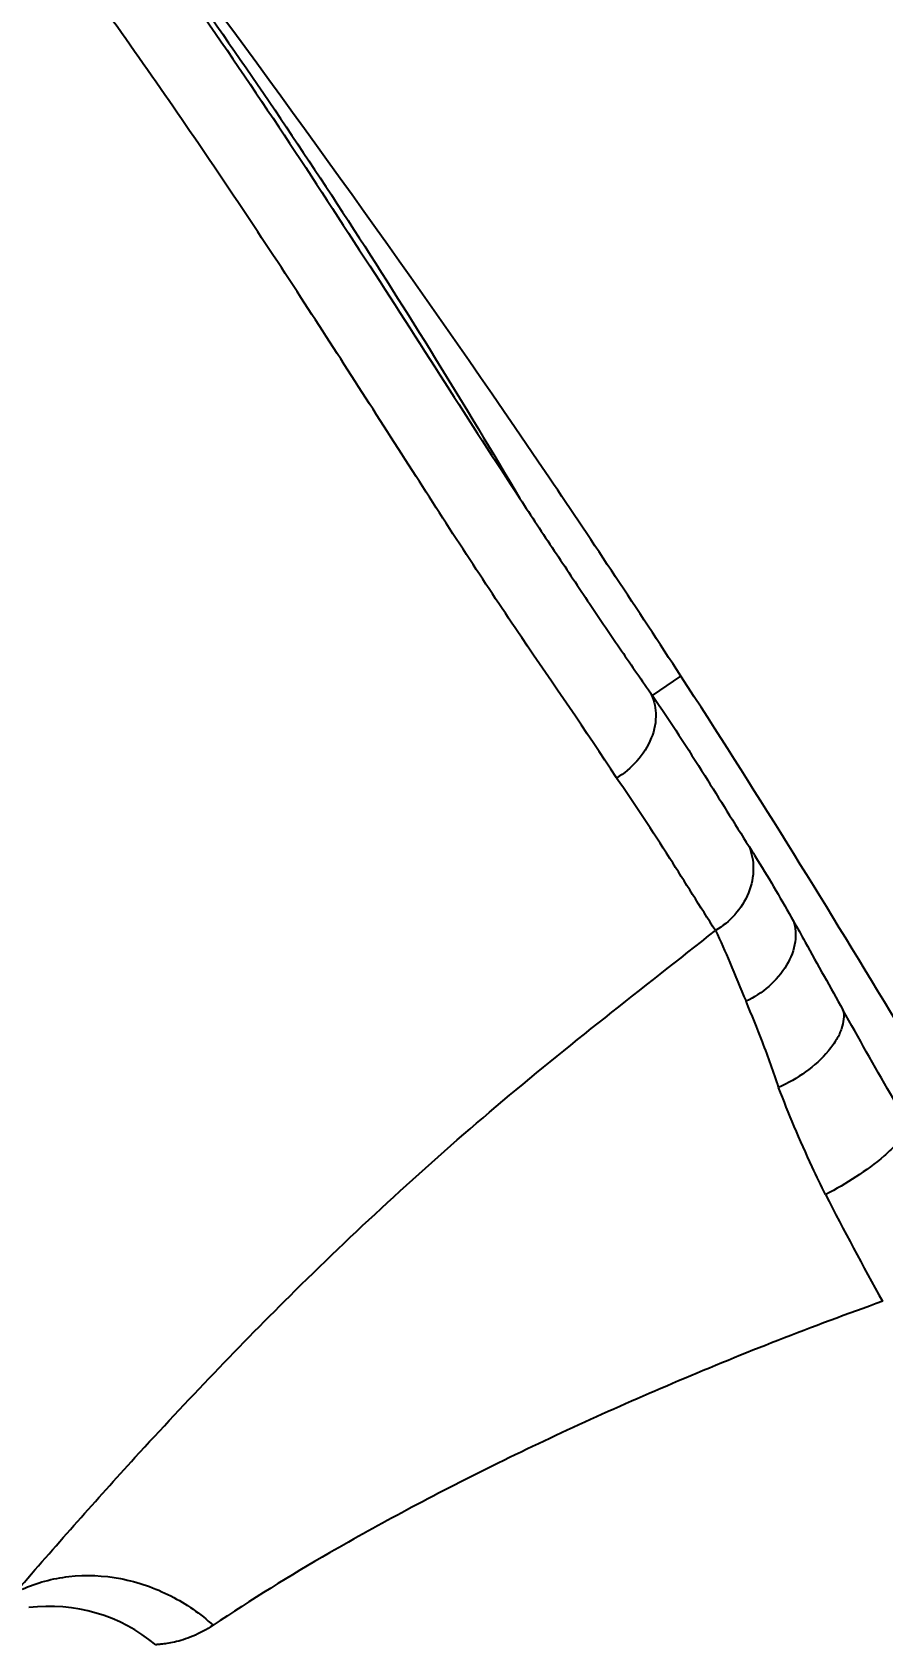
# Model space of a CAD drawing. Extents: x 0 to 1239, y 0 to 509.
# Drawn here: x 270.31 to 288.2, y 203.11 to 237.02 of the extents above; entities that cross this region are included whole.
import ezdxf

# ---------------------------------------------------------------- set-up
doc = ezdxf.new("R2010")
doc.units = 0
doc.header["$LTSCALE"] = 10
doc.header["$MEASUREMENT"] = 0
doc.header["$PDMODE"] = 3
doc.header["$PDSIZE"] = -10
doc.layers.get('0').update_dxf_attribs({"linetype": 'CONTINUOUS'})
doc.layers.get('DEFPOINTS').update_dxf_attribs({"linetype": 'CONTINUOUS'})
doc.styles.add('Daelim Dimension', font='')
doc.styles.get('Daelim Dimension').set_extended_font_data('NanumGothic')
doc.dimstyles.new('DEFAULT', dxfattribs={"dimscale": 2, "dimtxt": 2, "dimasz": 2, "dimexe": 0, "dimexo": 2, "dimgap": 1, "dimtad": 1, "dimdec": 1, "dimzin": 9, "dimdsep": 46, "dimtxsty": 'Daelim Dimension', "dimcen": 0.5, "dimclrd": 252, "dimclre": 252, "dimclrt": 3, "dimadec": 1, "dimazin": 0, "dimtfac": 1, "dimtdec": 1, "dimtix": 1, "dimtmove": 0, "dimatfit": 3, "dimfxl": 1, "dimtolj": 1, "dimtzin": 1, "dimlwd": 9, "dimlwe": 9, "dimarcsym": 0})

# ---------------------------------------------------------------- blocks, each defined once
blk = doc.blocks.new('*D3')
at = {"color": 5, "lineweight": 9, "ltscale": 0.5, "transparency": 16777216}
for p, q in [((239.661, 280.105), (348.211, 280.105)), ((348.211, 276.105), (348.211, 73.467)), ((322.728, 69.467), (348.211, 69.467))]:
    blk.add_line(p, q, dxfattribs=at)
at = {"color": 5, "ltscale": 0.5, "transparency": 16777216}
for points in [[(347.545, 276.105), (348.878, 276.105), (348.211, 280.105)], [(347.545, 73.467), (348.878, 73.467), (348.211, 69.467)]]:
    blk.add_solid(points, dxfattribs=at)
at = {"layer": 'DEFPOINTS', "color": 0, "ltscale": 0.5, "transparency": 16777216}
for p in [(235.661, 280.105), (318.728, 69.467), (348.211, 69.467)]:
    blk.add_point(p, dxfattribs=at)
at = {"color": 7, "ltscale": 0.5, "transparency": 16777216, "insert": (342.975, 174.786), "char_height": 6, "attachment_point": 5, "rotation": 90, "style": 'Daelim Dimension'}
blk.add_mtext('\\A1;211', dxfattribs=at)
blk = doc.blocks.new('*D4')
at = {"color": 5, "lineweight": 9, "ltscale": 0.5, "transparency": 16777216}
for p, q in [((234.885, 231.775), (206.744, 231.775)), ((206.744, 72.896), (206.744, 227.775)), ((297.395, 68.896), (206.744, 68.896))]:
    blk.add_line(p, q, dxfattribs=at)
at = {"color": 5, "ltscale": 0.5, "transparency": 16777216}
for points in [[(206.077, 227.775), (207.411, 227.775), (206.744, 231.775)], [(206.077, 72.896), (207.411, 72.896), (206.744, 68.896)]]:
    blk.add_solid(points, dxfattribs=at)
at = {"layer": 'DEFPOINTS', "color": 0, "ltscale": 0.5, "transparency": 16777216}
for p in [(206.744, 231.775), (238.885, 231.775), (301.395, 68.896)]:
    blk.add_point(p, dxfattribs=at)
at = {"color": 7, "ltscale": 0.5, "transparency": 16777216, "insert": (201.474, 150.336), "char_height": 6, "attachment_point": 5, "rotation": 90, "style": 'Daelim Dimension'}
blk.add_mtext('\\A1;163', dxfattribs=at)

msp = doc.modelspace()

# ---------------------------------------------------------------- linework, layer by layer
at = {"color": 9, "linetype": 'Continuous'}
for p, q in [((283.353, 223.071), (283.952, 223.48)), ((283.311, 223.13), (283.353, 223.071))]:
    msp.add_line(p, q, dxfattribs=at)
at = {"color": 7, "linetype": 'Continuous'}
for centre, radius, start, end in [((68.722, 83.631), 256.673, 33.01439, 34.13008), ((270.675, 200.418), 3.499, 50.3044, 97.1149)]:
    msp.add_arc(centre, radius, start, end, dxfattribs=at)
at = {"color": 9, "linetype": 'Continuous'}
msp.add_arc((341.92, 240.434), 61.584, 206.89552, 209.2623, dxfattribs=at)
for points, start_tangent, end_tangent in [([(282.601, 221.336), (280.605, 224.289), (279.515, 225.928), (278.384, 227.677), (275.964, 231.437), (273.282, 235.442), (270.321, 239.579), (267.115, 243.764), (263.744, 247.944), (260.297, 252.075), (256.841, 256.097), (253.429, 259.946), (246.999, 266.919), (241.544, 272.658), (237.503, 276.854)], (-0.544815, 0.838556), (-0.694865, 0.71914)), ([(246.209, 269.889), (255.685, 259.936), (260.236, 254.796), (264.658, 249.551), (268.956, 244.206), (273.078, 238.723), (275.052, 235.915), (276.955, 233.057), (280.569, 227.212)], (0.70516, -0.709048), (0.509047, -0.860738)), ([(280.569, 227.212), (281.291, 226.116), (281.991, 225.064), (282.664, 224.071), (283.311, 223.13)], (0.538723, -0.842483), (0.573853, -0.818959)), ([(283.311, 223.13), (283.425, 222.696), (283.331, 222.177), (283.026, 221.69), (282.6, 221.335)], (0.467694, -0.88389), (-0.854449, -0.519535)), ([(283.353, 223.071), (284.455, 221.387), (285.388, 219.894)], (0.568512, -0.822675), (0.536242, -0.844064)), ([(284.681, 218.128), (283.72, 219.646), (282.6, 221.335)], (-0.540387, 0.841417), (-0.569978, 0.82166)), ([(285.387, 219.895), (285.476, 219.435), (285.375, 218.922), (285.086, 218.459), (284.682, 218.129)], (0.376086, -0.926585), (-0.862537, -0.505994)), ([(285.388, 219.893), (285.566, 219.61), (286.321, 218.325)], (0.536361, -0.843988), (0.491308, -0.870986)), ([(270.073, 204.343), (272.473, 207.044), (275.843, 210.557), (280.066, 214.425), (284.682, 218.129)], (0.655829, 0.754909), (0.784623, 0.619973)), ([(284.682, 218.129), (284.982, 217.456), (285.323, 216.64)], (0.435763, -0.900061), (0.389107, -0.921193)), ([(286.321, 218.326), (286.356, 217.893), (286.177, 217.401), (285.8, 216.954), (285.323, 216.64)], (0.315028, -0.949082), (-0.900547, -0.434759)), ([(286.321, 218.326), (286.567, 217.886), (287.362, 216.46)], (0.492232, -0.870464), (0.493208, -0.869912)), ([(286.009, 214.828), (285.669, 215.787), (285.324, 216.64)], (-0.297657, 0.954673), (-0.386776, 0.922174)), ([(287.362, 216.46), (287.333, 216.071), (287.226, 215.84), (287.058, 215.601), (286.574, 215.155), (286.009, 214.829)], (0.232837, -0.972516), (-0.911129, -0.41212)), ([(288.731, 214.063), (288.362, 214.692), (287.362, 216.46)], (-0.509952, 0.860203), (-0.486555, 0.87365)), ([(286.997, 212.576), (286.716, 213.156), (286.338, 214.009), (286.009, 214.828)], (-0.445237, 0.895413), (-0.355453, 0.934694)), ([(288.731, 214.063), (288.705, 213.945), (288.614, 213.79), (288.453, 213.601), (288.227, 213.389), (287.635, 212.949), (286.998, 212.576)], (0.032707, -0.999465), (-0.88695, -0.461865)), ([(288.198, 210.333), (285.992, 209.508), (283.902, 208.656), (279.987, 206.866), (278.186, 205.94), (276.563, 205.04), (274.117, 203.52)], (-0.94066, -0.33935), (-0.83062, -0.55684)), ([(270.099, 204.277), (271.08, 204.544), (272.172, 204.5), (273.229, 204.135), (274.117, 203.52)], (0.913158, 0.407606), (0.740453, -0.672108)), ([(274.116, 203.52), (273.687, 203.289), (273.486, 203.215), (273.303, 203.165), (273.144, 203.135), (273.018, 203.12), (272.939, 203.113), (272.909, 203.111)], (-0.831122, -0.55609), (-0.995978, 0.089599))]:
    msp.add_spline(points, degree=3, dxfattribs=dict(at, start_tangent=start_tangent, end_tangent=end_tangent))
at = {"color": 7, "linetype": 'Continuous'}
for points, start_tangent, end_tangent in [([(246.209, 269.889), (250.369, 265.515), (254.948, 260.567), (259.734, 255.168), (264.558, 249.477), (269.249, 243.676), (273.55, 237.877), (275.496, 235.03), (277.303, 232.271), (278.989, 229.652), (280.569, 227.212)], (0.691503, -0.722374), (0.549193, -0.835696)), ([(281.188, 227.644), (273.257, 238.767), (269.119, 244.201), (264.865, 249.545), (260.483, 254.784), (255.976, 259.916), (251.358, 264.95), (246.641, 269.89)], (-0.561047, 0.827784), (-0.698001, 0.716097)), ([(289.792, 214.012), (288.366, 216.406), (283.952, 223.48)], (-0.508324, 0.861166), (-0.544822, 0.838552))]:
    msp.add_spline(points, degree=3, dxfattribs=dict(at, start_tangent=start_tangent, end_tangent=end_tangent))

# ---------------------------------------------------------------- dimensions: what is measured, and where the dimension line sits
at = {"color": 5, "ltscale": 0.5}
dim = msp.add_linear_dim(base=(348.211, 69.467), p1=(235.661, 280.105), p2=(318.728, 69.467), angle=90, dimstyle='DEFAULT', override={"dimtxt": 3, "dimdec": 0, "dimclrd": 5, "dimclre": 5, "dimclrt": 7}, dxfattribs=at)
dim.commit()
dim.dimension.update_dxf_attribs({"geometry": '*D3', "text_midpoint": (348.211, 174.786), "dimtype": 160})
dim = msp.add_linear_dim(base=(206.744, 231.775), p1=(301.395, 68.896), p2=(238.885, 231.775), angle=90, dimstyle='DEFAULT', override={"dimtxt": 3, "dimdec": 0, "dimclrd": 5, "dimclre": 5, "dimclrt": 7}, dxfattribs=at)
dim.commit()
dim.dimension.update_dxf_attribs({"geometry": '*D4', "text_midpoint": (201.474, 150.336)})

doc.saveas('drawing.dxf')
